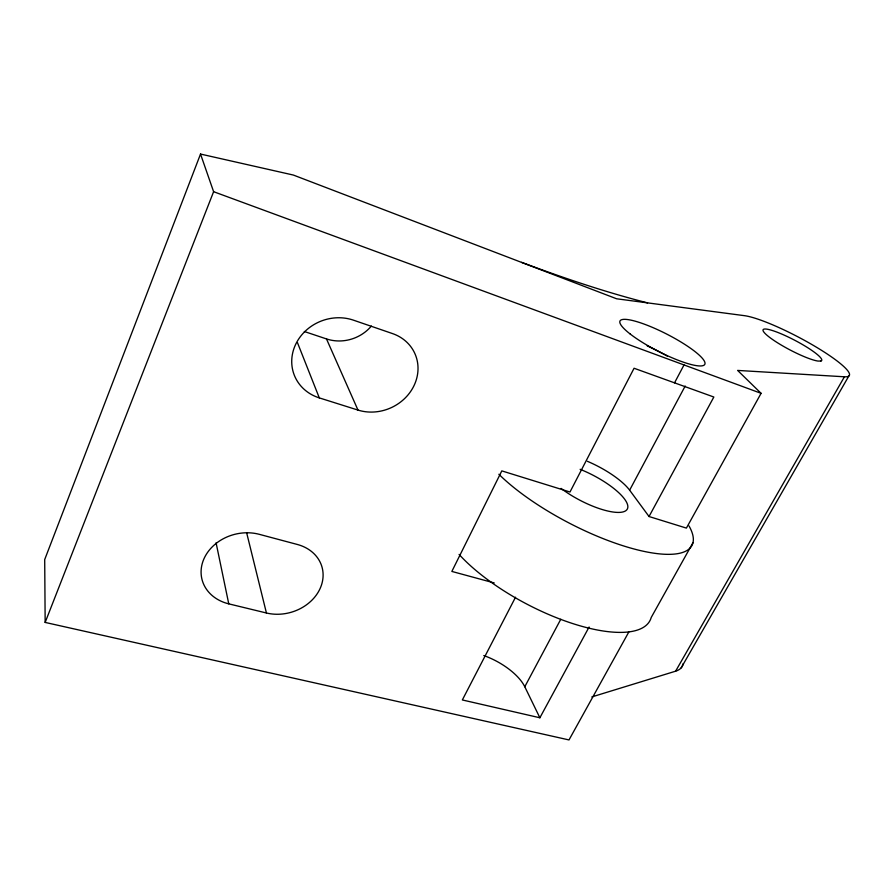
<?xml version="1.0" encoding="UTF-8"?>
<svg xmlns="http://www.w3.org/2000/svg" width="894" height="894" viewBox="0 0 894 894"><rect width="100%" height="100%" fill="white"/><g stroke="black" fill="none" stroke-linecap="round" stroke-linejoin="round"><path stroke-width="1.34" d="M591.839 696.918L675.596 671.193L844.428 376.787A63.038 10.27 27.7 0 0 818.77 348.626A63.038 10.27 27.7 0 0 744.456 315.671L616.625 298.786L293.366 175.056L200.524 154.059L44.7 559.566L45.158 622.425L568.997 739.941L628.806 632.024M45.158 622.425L213.61 191.696L200.524 154.059M515.536 597.203L462.343 699.957L539.875 717.77L589.112 626.996M674.534 382.844L684.022 364.942M539.875 717.77L524.778 686.748L560.784 619.251M844.428 376.787L737.617 370.418L761.085 393.326L686.402 528.097L649.033 516.52L629.633 490.18L685.184 386.029M649.033 516.52L713.848 397.025L634.069 368.25L569.992 492.013L501.802 470.881L451.85 571.434L494.226 582.944M692.984 542.647L651.212 617.475A117.047 42.666 27.7 0 1 571.713 623.241A117.047 42.666 27.7 0 1 459.091 554.414M681.194 667.829L848.797 376.072M228.763 603.852L266.423 612.993A42.197 35.045 -16.2 0 0 320.13 588.476A42.197 35.045 -16.2 0 0 297.344 544.468L259.327 534.333A42.867 35.749 -14 0 0 203.921 558.873A42.867 35.749 -14 0 0 228.763 603.852L216.08 542.814M647.558 302.876C604.769 292.025 562.929 277.721 521.571 262.344M319.314 397.897L357.98 410.078A44.041 39.615 -24.8 0 0 414.436 384.733A44.041 39.615 -24.8 0 0 392.488 333.574L353.488 320.175A44.666 40.554 -21.2 0 0 295.165 345.453A44.666 40.554 -21.2 0 0 319.314 397.897L297.434 342.592M304.351 331.518L326.489 338.927A39.671 36.777 -23.3 0 0 371.368 326.075M213.61 191.696L761.085 393.326M326.489 338.927L357.98 410.078M246.71 533.025L266.423 612.993M683.161 663.639A58.289 21.97 29.6 0 1 675.596 671.193M587.392 461.304A45.952 13.846 27.5 0 1 629.633 490.18M647.2 345.889A47.393 10.147 27.1 0 1 667.27 356.091M483.777 655.548A43.504 19.489 28.1 0 1 524.778 686.748M580.117 469.305A45.829 14.114 27.5 0 1 626.538 510.083A45.829 14.114 27.5 0 1 561.13 488.426M689.017 525.94A119.472 36.9 27.5 0 1 633.12 548.737A119.472 36.9 27.5 0 1 498.874 474.256M820.882 361.053L817.988 361.064A33.056 5.375 27.7 0 1 768.516 336.513A33.056 5.375 27.7 0 1 787.011 336.423A33.056 5.375 27.7 0 1 820.882 361.053M630.136 333.965A47.605 9.588 27.1 0 0 702.65 365.724A47.605 9.588 27.1 0 0 654.475 328.266A47.605 9.588 27.1 0 0 630.136 333.965"/></g></svg>
